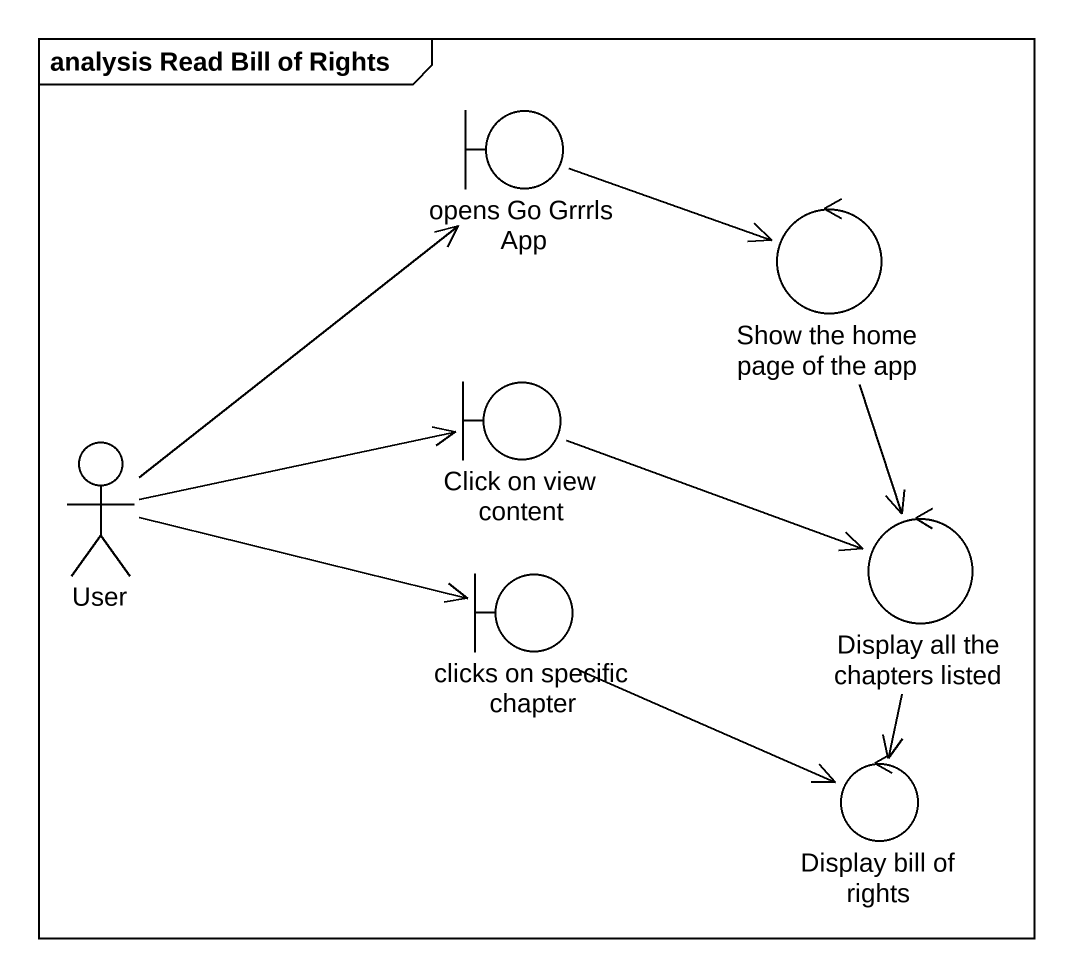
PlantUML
@startuml
mainframe analysis Read Bill of Rights
boundary "opens Go Grrrls App" as opens_Go_Grrrls_App
control "Show the home page of the app" as Show_the_home_page_of_the
boundary "Click on view content" as Click_on_view_content
actor User
control "Display all the chapters listed" as Display_all_the_chapters
boundary "clicks on specific chapter" as clicks_on_specific_chapter
control "Display bill of rights" as Display_bill_of_rights
opens_Go_Grrrls_App -right-> Show_the_home_page_of_the
Show_the_home_page_of_the --> Display_all_the_chapters
Click_on_view_content -right-> Display_all_the_chapters
User -up-> opens_Go_Grrrls_App
User -right-> Click_on_view_content
User -right-> clicks_on_specific_chapter
Display_all_the_chapters --> Display_bill_of_rights
clicks_on_specific_chapter -right-> Display_bill_of_rights
@enduml
